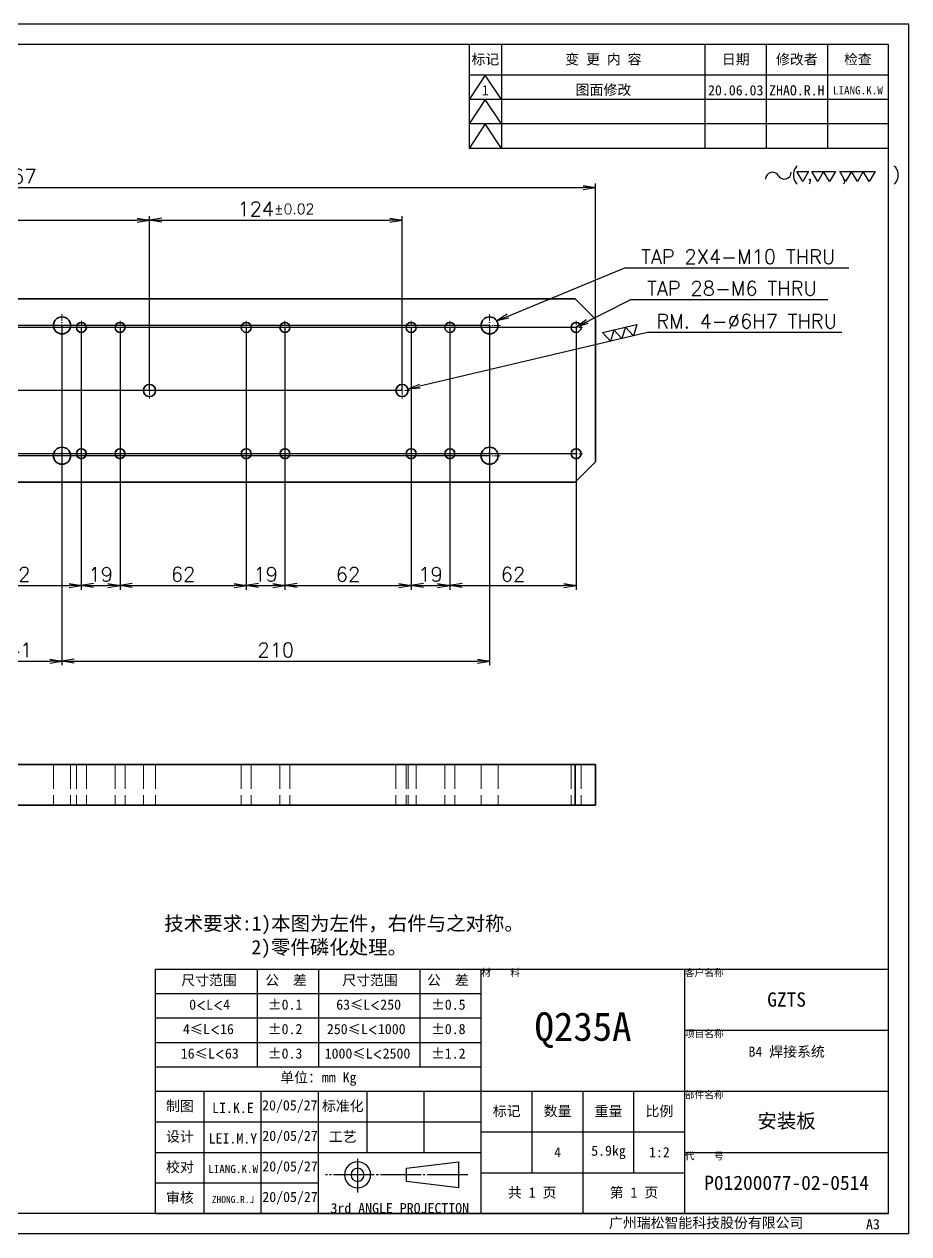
# Model space of a CAD drawing. Extents: x 0 to 18500, y -51 to 3802.
# Drawn here: x 16697 to 17132, y -5 to 589 of the extents above; entities that cross this region are included whole.
import ezdxf

# ---------------------------------------------------------------- set-up
doc = ezdxf.new("R2010")
doc.units = 0
doc.header["$MEASUREMENT"] = 0
for name, pattern in [('CENTER-HOKUTO', [23, 20, -1, 1, -1]), ('DASHDOT', [18.5, 12, -3, 0.5, -3]), ('DASHED', [15, 12, -3]), ('HIDDEN-HOKUTO', [3.8, 2.5, -1.3])]:
    doc.linetypes.add(name, pattern=pattern)
doc.layers.get('0').update_dxf_attribs({"linetype": 'CONTINUOUS'})
doc.layers.get('DEFPOINTS').update_dxf_attribs({"linetype": 'CONTINUOUS'})
for name, color, linetype in [('AM_7', 2, 'CENTER-HOKUTO'), ('AM_HID', 1, 'HIDDEN-HOKUTO'), ('AM_VIS', 7, 'CONTINUOUS'), ('TITLE_FRAME', 7, 'CONTINUOUS'), ('WORD_DIM', 253, 'CONTINUOUS')]:
    doc.layers.add(name, color=color, linetype=linetype)
doc.layers.add('SOLID LINE', color=7, linetype='CONTINUOUS', lineweight=30)
doc.styles.get("Standard").update_dxf_attribs({"font": 'romans.shx', "bigfont": 'bigfont.shx'})
doc.dimstyles.new('1-2', dxfattribs={"dimscale": 2, "dimtxt": 3.5, "dimasz": 3, "dimexe": 1, "dimexo": 0, "dimgap": 1, "dimtad": 3, "dimdsep": 46, "dimtxsty": 'Standard', "dimblk1": 'OPEN', "dimblk2": 'OPEN', "dimsah": 1, "dimcen": 0, "dimclrd": 256, "dimclre": 256, "dimclrt": 3, "dimadec": 0, "dimazin": 0, "dimtfac": 1, "dimtmove": 0, "dimatfit": 3, "dimldrblk": 'OPEN', "dimfxl": 0, "dimtolj": 1, "dimtzin": 0, "dimarcsym": 0})
doc.dimstyles.new('STANDARD1-2', dxfattribs={"dimscale": 2, "dimtxt": 3.5, "dimasz": 3, "dimexe": 1, "dimexo": 0, "dimgap": 1, "dimtad": 3, "dimdsep": 46, "dimtxsty": 'Standard', "dimblk1": 'OPEN', "dimblk2": 'OPEN', "dimsah": 1, "dimcen": 0, "dimclrd": 256, "dimclre": 256, "dimclrt": 3, "dimadec": 0, "dimazin": 0, "dimtfac": 1, "dimtmove": 0, "dimatfit": 3, "dimldrblk": 'OPEN', "dimfxl": 0, "dimtolj": 1, "dimtzin": 0, "dimarcsym": 0})

# ---------------------------------------------------------------- blocks, each defined once
blk = doc.blocks.new('shiage0')
at = {"layer": 'WORD_DIM', "color": 3, "linetype": 'Continuous'}
for centre, start, end in [((1.69, 0), 30, 180), ((4.61, 1.69), 210, 0)]:
    blk.add_arc(centre, 1.69, start, end, dxfattribs=at)
blk = doc.blocks.new('10')
at = {"layer": 'TITLE_FRAME', "color": 3, "linetype": 'Continuous'}
for points in [[(9.63, 2.65), (8.18, 5.15), (11.07, 5.15)], [(13.31, 2.65), (11.86, 5.15), (17.64, 5.15), (16.2, 2.65), (14.75, 5.15)], [(20.17, 2.65), (18.73, 5.15), (27.4, 5.15), (25.95, 2.65), (24.51, 5.15), (23.06, 2.65), (21.62, 5.15)]]:
    blk.add_lwpolyline(points, close=True, dxfattribs=at)
blk.add_blockref('shiage0', (0.52, 3.24), dxfattribs=at)
blk.add_text('( ,   ,     )', height=3, dxfattribs=at).set_placement((6.84, 2.97))
blk = doc.blocks.new('_OPEN')
at = {"color": 0}
for p, q in [((-1, 0.167), (0, 0)), ((-1, -0.167), (0, 0)), ((0, 0), (-1, 0))]:
    blk.add_line(p, q, dxfattribs=at)
blk = doc.blocks.new('*D1468')
at = {"layer": 'DEFPOINTS', "color": 0, "linetype": 'Continuous'}
for p in [(16977.64, 508.7), (16410.64, 443.96), (16977.64, 443.96)]:
    blk.add_point(p, dxfattribs=at)
at = {"layer": 'WORD_DIM', "linetype": 'Continuous', "lineweight": -2}
for p, q in [((16410.64, 443.96), (16410.64, 510.7)), ((16416.64, 508.7), (16971.64, 508.7)), ((16977.64, 443.96), (16977.64, 510.7))]:
    blk.add_line(p, q, dxfattribs=at)
at = {"layer": 'WORD_DIM', "linetype": 'Continuous', "lineweight": -2, "xscale": 6, "yscale": 6, "zscale": 6, "rotation": 180}
blk.add_blockref('_OPEN', (16410.64, 508.7), dxfattribs=at)
at = {"layer": 'WORD_DIM', "linetype": 'Continuous', "lineweight": -2, "xscale": 6, "yscale": 6, "zscale": 6}
blk.add_blockref('_OPEN', (16977.64, 508.7), dxfattribs=at)
at = {"layer": 'WORD_DIM', "color": 3, "linetype": 'Continuous', "insert": (16694.14, 514.2), "char_height": 7, "attachment_point": 5}
blk.add_mtext('\\A1;567', dxfattribs=at)
blk = doc.blocks.new('*D1473')
at = {"layer": 'DEFPOINTS', "color": 0, "linetype": 'Continuous'}
for p in [(16758.64, 492.66), (16507.64, 408.96), (16758.64, 408.96)]:
    blk.add_point(p, dxfattribs=at)
at = {"layer": 'WORD_DIM', "linetype": 'Continuous', "lineweight": -2}
for p, q in [((16507.64, 408.96), (16507.64, 494.66)), ((16758.64, 408.96), (16758.64, 494.66)), ((16513.64, 492.66), (16752.64, 492.66))]:
    blk.add_line(p, q, dxfattribs=at)
at = {"layer": 'WORD_DIM', "linetype": 'Continuous', "lineweight": -2, "xscale": 6, "yscale": 6, "zscale": 6, "rotation": 180}
blk.add_blockref('_OPEN', (16507.64, 492.66), dxfattribs=at)
at = {"layer": 'WORD_DIM', "linetype": 'Continuous', "lineweight": -2, "xscale": 6, "yscale": 6, "zscale": 6}
blk.add_blockref('_OPEN', (16758.64, 492.66), dxfattribs=at)
at = {"layer": 'WORD_DIM', "color": 3, "linetype": 'Continuous', "insert": (16633.14, 498.16), "char_height": 7, "attachment_point": 5}
blk.add_mtext('\\A1;251{\\H0.715x;%%p0.05}', dxfattribs=at)
blk = doc.blocks.new('*D1474')
at = {"layer": 'DEFPOINTS', "color": 0, "linetype": 'Continuous'}
for p in [(16882.64, 492.66), (16758.64, 408.96), (16882.64, 408.96)]:
    blk.add_point(p, dxfattribs=at)
at = {"layer": 'WORD_DIM', "linetype": 'Continuous', "lineweight": -2}
for p, q in [((16758.64, 408.96), (16758.64, 494.66)), ((16882.64, 408.96), (16882.64, 494.66)), ((16764.64, 492.66), (16876.64, 492.66))]:
    blk.add_line(p, q, dxfattribs=at)
at = {"layer": 'WORD_DIM', "linetype": 'Continuous', "lineweight": -2, "xscale": 6, "yscale": 6, "zscale": 6, "rotation": 180}
blk.add_blockref('_OPEN', (16758.64, 492.66), dxfattribs=at)
at = {"layer": 'WORD_DIM', "linetype": 'Continuous', "lineweight": -2, "xscale": 6, "yscale": 6, "zscale": 6}
blk.add_blockref('_OPEN', (16882.64, 492.66), dxfattribs=at)
at = {"layer": 'WORD_DIM', "color": 3, "linetype": 'Continuous', "insert": (16820.64, 498.16), "char_height": 7, "attachment_point": 5}
blk.add_mtext('\\A1;124{\\H0.715x;%%p0.02}', dxfattribs=at)
blk = doc.blocks.new('*D1475')
at = {"layer": 'DEFPOINTS', "color": 0, "linetype": 'Continuous'}
for p in [(16420.64, 453.96), (16369.65, 408.96), (16882.64, 408.96)]:
    blk.add_point(p, dxfattribs=at)
at = {"layer": 'WORD_DIM', "linetype": 'Continuous', "lineweight": -2}
for p, q in [((16420.64, 453.96), (16367.65, 453.96)), ((16369.65, 447.96), (16369.65, 414.96)), ((16882.64, 408.96), (16367.65, 408.96))]:
    blk.add_line(p, q, dxfattribs=at)
at = {"layer": 'WORD_DIM', "linetype": 'Continuous', "lineweight": -2, "xscale": 6, "yscale": 6, "zscale": 6}
for p, rotation in [((16369.65, 453.96), 90), ((16369.65, 408.96), 270)]:
    blk.add_blockref('_OPEN', p, dxfattribs=dict(at, rotation=rotation))
at = {"layer": 'WORD_DIM', "color": 3, "linetype": 'Continuous', "insert": (16364.15, 431.46), "char_height": 7, "attachment_point": 5, "rotation": 90}
blk.add_mtext('\\A1;45', dxfattribs=at)
blk = doc.blocks.new('*D1483')
at = {"layer": 'DEFPOINTS', "color": 0, "linetype": 'Continuous'}
for p in [(16663.14, 439.96), (16725.14, 439.96), (16725.14, 313.17)]:
    blk.add_point(p, dxfattribs=at)
at = {"layer": 'WORD_DIM', "linetype": 'Continuous', "lineweight": -2}
for p, q in [((16663.14, 439.96), (16663.14, 311.17)), ((16725.14, 439.96), (16725.14, 311.17)), ((16669.14, 313.17), (16719.14, 313.17))]:
    blk.add_line(p, q, dxfattribs=at)
at = {"layer": 'WORD_DIM', "linetype": 'Continuous', "lineweight": -2, "xscale": 6, "yscale": 6, "zscale": 6, "rotation": 180}
blk.add_blockref('_OPEN', (16663.14, 313.17), dxfattribs=at)
at = {"layer": 'WORD_DIM', "linetype": 'Continuous', "lineweight": -2, "xscale": 6, "yscale": 6, "zscale": 6}
blk.add_blockref('_OPEN', (16725.14, 313.17), dxfattribs=at)
at = {"layer": 'WORD_DIM', "color": 3, "linetype": 'Continuous', "insert": (16694.14, 318.67), "char_height": 7, "attachment_point": 5}
blk.add_mtext('\\A1;62', dxfattribs=at)
blk = doc.blocks.new('*D1484')
at = {"layer": 'DEFPOINTS', "color": 0, "linetype": 'Continuous'}
for p in [(16725.14, 439.96), (16744.14, 439.96), (16744.14, 313.17)]:
    blk.add_point(p, dxfattribs=at)
at = {"layer": 'WORD_DIM', "linetype": 'Continuous', "lineweight": -2}
for p, q in [((16725.14, 439.96), (16725.14, 311.17)), ((16744.14, 439.96), (16744.14, 311.17)), ((16731.14, 313.17), (16738.14, 313.17))]:
    blk.add_line(p, q, dxfattribs=at)
at = {"layer": 'WORD_DIM', "linetype": 'Continuous', "lineweight": -2, "xscale": 6, "yscale": 6, "zscale": 6, "rotation": 180}
blk.add_blockref('_OPEN', (16725.14, 313.17), dxfattribs=at)
at = {"layer": 'WORD_DIM', "linetype": 'Continuous', "lineweight": -2, "xscale": 6, "yscale": 6, "zscale": 6}
blk.add_blockref('_OPEN', (16744.14, 313.17), dxfattribs=at)
at = {"layer": 'WORD_DIM', "color": 3, "linetype": 'Continuous', "insert": (16734.64, 318.67), "char_height": 7, "attachment_point": 5}
blk.add_mtext('\\A1;19', dxfattribs=at)
blk = doc.blocks.new('*D1485')
at = {"layer": 'DEFPOINTS', "color": 0, "linetype": 'Continuous'}
for p in [(16744.14, 439.96), (16806.14, 439.96), (16806.14, 313.17)]:
    blk.add_point(p, dxfattribs=at)
at = {"layer": 'WORD_DIM', "linetype": 'Continuous', "lineweight": -2}
for p, q in [((16744.14, 439.96), (16744.14, 311.17)), ((16806.14, 439.96), (16806.14, 311.17)), ((16750.14, 313.17), (16800.14, 313.17))]:
    blk.add_line(p, q, dxfattribs=at)
at = {"layer": 'WORD_DIM', "linetype": 'Continuous', "lineweight": -2, "xscale": 6, "yscale": 6, "zscale": 6, "rotation": 180}
blk.add_blockref('_OPEN', (16744.14, 313.17), dxfattribs=at)
at = {"layer": 'WORD_DIM', "linetype": 'Continuous', "lineweight": -2, "xscale": 6, "yscale": 6, "zscale": 6}
blk.add_blockref('_OPEN', (16806.14, 313.17), dxfattribs=at)
at = {"layer": 'WORD_DIM', "color": 3, "linetype": 'Continuous', "insert": (16775.14, 318.67), "char_height": 7, "attachment_point": 5}
blk.add_mtext('\\A1;62', dxfattribs=at)
blk = doc.blocks.new('*D1486')
at = {"layer": 'DEFPOINTS', "color": 0, "linetype": 'Continuous'}
for p in [(16806.14, 439.96), (16825.14, 439.96), (16825.14, 313.17)]:
    blk.add_point(p, dxfattribs=at)
at = {"layer": 'WORD_DIM', "linetype": 'Continuous', "lineweight": -2}
for p, q in [((16806.14, 439.96), (16806.14, 311.17)), ((16825.14, 439.96), (16825.14, 311.17)), ((16812.14, 313.17), (16819.14, 313.17))]:
    blk.add_line(p, q, dxfattribs=at)
at = {"layer": 'WORD_DIM', "linetype": 'Continuous', "lineweight": -2, "xscale": 6, "yscale": 6, "zscale": 6, "rotation": 180}
blk.add_blockref('_OPEN', (16806.14, 313.17), dxfattribs=at)
at = {"layer": 'WORD_DIM', "linetype": 'Continuous', "lineweight": -2, "xscale": 6, "yscale": 6, "zscale": 6}
blk.add_blockref('_OPEN', (16825.14, 313.17), dxfattribs=at)
at = {"layer": 'WORD_DIM', "color": 3, "linetype": 'Continuous', "insert": (16815.64, 318.67), "char_height": 7, "attachment_point": 5}
blk.add_mtext('\\A1;19', dxfattribs=at)
blk = doc.blocks.new('*D1487')
at = {"layer": 'DEFPOINTS', "color": 0, "linetype": 'Continuous'}
for p in [(16825.14, 439.96), (16887.14, 439.96), (16887.14, 313.17)]:
    blk.add_point(p, dxfattribs=at)
at = {"layer": 'WORD_DIM', "linetype": 'Continuous', "lineweight": -2}
for p, q in [((16825.14, 439.96), (16825.14, 311.17)), ((16887.14, 439.96), (16887.14, 311.17)), ((16831.14, 313.17), (16881.14, 313.17))]:
    blk.add_line(p, q, dxfattribs=at)
at = {"layer": 'WORD_DIM', "linetype": 'Continuous', "lineweight": -2, "xscale": 6, "yscale": 6, "zscale": 6, "rotation": 180}
blk.add_blockref('_OPEN', (16825.14, 313.17), dxfattribs=at)
at = {"layer": 'WORD_DIM', "linetype": 'Continuous', "lineweight": -2, "xscale": 6, "yscale": 6, "zscale": 6}
blk.add_blockref('_OPEN', (16887.14, 313.17), dxfattribs=at)
at = {"layer": 'WORD_DIM', "color": 3, "linetype": 'Continuous', "insert": (16856.14, 318.67), "char_height": 7, "attachment_point": 5}
blk.add_mtext('\\A1;62', dxfattribs=at)
blk = doc.blocks.new('*D1488')
at = {"layer": 'DEFPOINTS', "color": 0, "linetype": 'Continuous'}
for p in [(16887.14, 439.96), (16906.14, 439.96), (16906.14, 313.17)]:
    blk.add_point(p, dxfattribs=at)
at = {"layer": 'WORD_DIM', "linetype": 'Continuous', "lineweight": -2}
for p, q in [((16887.14, 439.96), (16887.14, 311.17)), ((16906.14, 439.96), (16906.14, 311.17)), ((16893.14, 313.17), (16900.14, 313.17))]:
    blk.add_line(p, q, dxfattribs=at)
at = {"layer": 'WORD_DIM', "linetype": 'Continuous', "lineweight": -2, "xscale": 6, "yscale": 6, "zscale": 6, "rotation": 180}
blk.add_blockref('_OPEN', (16887.14, 313.17), dxfattribs=at)
at = {"layer": 'WORD_DIM', "linetype": 'Continuous', "lineweight": -2, "xscale": 6, "yscale": 6, "zscale": 6}
blk.add_blockref('_OPEN', (16906.14, 313.17), dxfattribs=at)
at = {"layer": 'WORD_DIM', "color": 3, "linetype": 'Continuous', "insert": (16896.64, 318.67), "char_height": 7, "attachment_point": 5}
blk.add_mtext('\\A1;19', dxfattribs=at)
blk = doc.blocks.new('*D1489')
at = {"layer": 'DEFPOINTS', "color": 0, "linetype": 'Continuous'}
for p in [(16906.14, 439.96), (16968.14, 439.96), (16968.14, 313.17)]:
    blk.add_point(p, dxfattribs=at)
at = {"layer": 'WORD_DIM', "linetype": 'Continuous', "lineweight": -2}
for p, q in [((16906.14, 439.96), (16906.14, 311.17)), ((16968.14, 439.96), (16968.14, 311.17)), ((16912.14, 313.17), (16962.14, 313.17))]:
    blk.add_line(p, q, dxfattribs=at)
at = {"layer": 'WORD_DIM', "linetype": 'Continuous', "lineweight": -2, "xscale": 6, "yscale": 6, "zscale": 6, "rotation": 180}
blk.add_blockref('_OPEN', (16906.14, 313.17), dxfattribs=at)
at = {"layer": 'WORD_DIM', "linetype": 'Continuous', "lineweight": -2, "xscale": 6, "yscale": 6, "zscale": 6}
blk.add_blockref('_OPEN', (16968.14, 313.17), dxfattribs=at)
at = {"layer": 'WORD_DIM', "color": 3, "linetype": 'Continuous', "insert": (16937.14, 318.67), "char_height": 7, "attachment_point": 5}
blk.add_mtext('\\A1;62', dxfattribs=at)
blk = doc.blocks.new('*D1492')
at = {"layer": 'DEFPOINTS', "color": 0, "linetype": 'Continuous'}
for p in [(16674.64, 440.96), (16715.64, 440.96), (16715.64, 276.11)]:
    blk.add_point(p, dxfattribs=at)
at = {"layer": 'WORD_DIM', "linetype": 'Continuous', "lineweight": -2}
for p, q in [((16674.64, 440.96), (16674.64, 274.11)), ((16715.64, 440.96), (16715.64, 274.11)), ((16680.64, 276.11), (16709.64, 276.11))]:
    blk.add_line(p, q, dxfattribs=at)
at = {"layer": 'WORD_DIM', "linetype": 'Continuous', "lineweight": -2, "xscale": 6, "yscale": 6, "zscale": 6, "rotation": 180}
blk.add_blockref('_OPEN', (16674.64, 276.11), dxfattribs=at)
at = {"layer": 'WORD_DIM', "linetype": 'Continuous', "lineweight": -2, "xscale": 6, "yscale": 6, "zscale": 6}
blk.add_blockref('_OPEN', (16715.64, 276.11), dxfattribs=at)
at = {"layer": 'WORD_DIM', "color": 3, "linetype": 'Continuous', "insert": (16695.14, 281.61), "char_height": 7, "attachment_point": 5}
blk.add_mtext('\\A1;41', dxfattribs=at)
blk = doc.blocks.new('*D1493')
at = {"layer": 'DEFPOINTS', "color": 0, "linetype": 'Continuous'}
for p in [(16715.64, 440.96), (16925.64, 440.96), (16925.64, 276.11)]:
    blk.add_point(p, dxfattribs=at)
at = {"layer": 'WORD_DIM', "linetype": 'Continuous', "lineweight": -2}
for p, q in [((16715.64, 440.96), (16715.64, 274.11)), ((16925.64, 440.96), (16925.64, 274.11)), ((16721.64, 276.11), (16919.64, 276.11))]:
    blk.add_line(p, q, dxfattribs=at)
at = {"layer": 'WORD_DIM', "linetype": 'Continuous', "lineweight": -2, "xscale": 6, "yscale": 6, "zscale": 6, "rotation": 180}
blk.add_blockref('_OPEN', (16715.64, 276.11), dxfattribs=at)
at = {"layer": 'WORD_DIM', "linetype": 'Continuous', "lineweight": -2, "xscale": 6, "yscale": 6, "zscale": 6}
blk.add_blockref('_OPEN', (16925.64, 276.11), dxfattribs=at)
at = {"layer": 'WORD_DIM', "color": 3, "linetype": 'Continuous', "insert": (16820.64, 281.61), "char_height": 7, "attachment_point": 5}
blk.add_mtext('\\A1;210', dxfattribs=at)
blk = doc.blocks.new('*D1494')
at = {"layer": 'DEFPOINTS', "color": 0, "linetype": 'Continuous'}
for p in [(16395.34, 439.96), (16968.14, 439.96), (16507.64, 408.96)]:
    blk.add_point(p, dxfattribs=at)
at = {"layer": 'WORD_DIM', "linetype": 'Continuous', "lineweight": -2}
for p, q in [((16968.14, 439.96), (16393.34, 439.96)), ((16395.34, 414.96), (16395.34, 433.96)), ((16507.64, 408.96), (16393.34, 408.96))]:
    blk.add_line(p, q, dxfattribs=at)
at = {"layer": 'WORD_DIM', "linetype": 'Continuous', "lineweight": -2, "xscale": 6, "yscale": 6, "zscale": 6}
for p, rotation in [((16395.34, 439.96), 90), ((16395.34, 408.96), 270)]:
    blk.add_blockref('_OPEN', p, dxfattribs=dict(at, rotation=rotation))
at = {"layer": 'WORD_DIM', "color": 3, "linetype": 'Continuous', "insert": (16389.84, 424.46), "char_height": 7, "attachment_point": 5, "rotation": 90}
blk.add_mtext('\\A1;31', dxfattribs=at)
blk = doc.blocks.new('*D1495')
at = {"layer": 'DEFPOINTS', "color": 0, "linetype": 'Continuous'}
for p in [(16381.99, 440.96), (16925.64, 440.96), (16507.64, 408.96)]:
    blk.add_point(p, dxfattribs=at)
at = {"layer": 'WORD_DIM', "linetype": 'Continuous', "lineweight": -2}
for p, q in [((16925.64, 440.96), (16379.99, 440.96)), ((16381.99, 414.96), (16381.99, 434.96)), ((16507.64, 408.96), (16379.99, 408.96))]:
    blk.add_line(p, q, dxfattribs=at)
at = {"layer": 'WORD_DIM', "linetype": 'Continuous', "lineweight": -2, "xscale": 6, "yscale": 6, "zscale": 6}
for p, rotation in [((16381.99, 440.96), 90), ((16381.99, 408.96), 270)]:
    blk.add_blockref('_OPEN', p, dxfattribs=dict(at, rotation=rotation))
at = {"layer": 'WORD_DIM', "color": 3, "linetype": 'Continuous', "insert": (16376.49, 424.96), "char_height": 7, "attachment_point": 5, "rotation": 90}
blk.add_mtext('\\A1;32', dxfattribs=at)
blk = doc.blocks.new('*D1496')
at = {"layer": 'DEFPOINTS', "color": 0, "linetype": 'Continuous'}
for p in [(16507.64, 408.96), (16381.99, 377.96), (16968.14, 377.96)]:
    blk.add_point(p, dxfattribs=at)
at = {"layer": 'WORD_DIM', "linetype": 'Continuous', "lineweight": -2}
for p, q in [((16507.64, 408.96), (16379.99, 408.96)), ((16381.99, 402.96), (16381.99, 383.96)), ((16968.14, 377.96), (16379.99, 377.96))]:
    blk.add_line(p, q, dxfattribs=at)
at = {"layer": 'WORD_DIM', "linetype": 'Continuous', "lineweight": -2, "xscale": 6, "yscale": 6, "zscale": 6}
for p, rotation in [((16381.99, 408.96), 90), ((16381.99, 377.96), 270)]:
    blk.add_blockref('_OPEN', p, dxfattribs=dict(at, rotation=rotation))
at = {"layer": 'WORD_DIM', "color": 3, "linetype": 'Continuous', "insert": (16376.49, 393.46), "char_height": 7, "attachment_point": 5, "rotation": 90}
blk.add_mtext('\\A1;31', dxfattribs=at)
blk = doc.blocks.new('*D1497')
at = {"layer": 'DEFPOINTS', "color": 0, "linetype": 'Continuous'}
for p in [(16507.64, 408.96), (16369.65, 376.96), (16925.64, 376.96)]:
    blk.add_point(p, dxfattribs=at)
at = {"layer": 'WORD_DIM', "linetype": 'Continuous', "lineweight": -2}
for p, q in [((16507.64, 408.96), (16367.65, 408.96)), ((16369.65, 402.96), (16369.65, 382.96)), ((16925.64, 376.96), (16367.65, 376.96))]:
    blk.add_line(p, q, dxfattribs=at)
at = {"layer": 'WORD_DIM', "linetype": 'Continuous', "lineweight": -2, "xscale": 6, "yscale": 6, "zscale": 6}
for p, rotation in [((16369.65, 408.96), 90), ((16369.65, 376.96), 270)]:
    blk.add_blockref('_OPEN', p, dxfattribs=dict(at, rotation=rotation))
at = {"layer": 'WORD_DIM', "color": 3, "linetype": 'Continuous', "insert": (16364.15, 392.96), "char_height": 7, "attachment_point": 5, "rotation": 90}
blk.add_mtext('\\A1;32', dxfattribs=at)
blk = doc.blocks.new('*D1590')
at = {"layer": 'DEFPOINTS', "color": 0, "linetype": 'Continuous'}
for p in [(16879.73, 408.27), (16885.56, 409.65)]:
    blk.add_point(p, dxfattribs=at)
at = {"layer": 'WORD_DIM', "linetype": 'Continuous', "lineweight": -2}
for p, q in [((17003.22, 437.51), (16891.4, 411.04)), ((17098.62, 437.51), (17003.22, 437.51))]:
    blk.add_line(p, q, dxfattribs=at)
at = {"layer": 'WORD_DIM', "linetype": 'Continuous', "lineweight": -2, "xscale": 6, "yscale": 6, "zscale": 6, "rotation": 193.322177536403}
blk.add_blockref('_OPEN', (16885.56, 409.65), dxfattribs=at)
at = {"layer": 'WORD_DIM', "color": 3, "linetype": 'Continuous', "insert": (17051.92, 443.01), "char_height": 7, "attachment_point": 5}
blk.add_mtext('\\A1;RM. 4-∅6H7 THRU', dxfattribs=at)
blk = doc.blocks.new('shiage3')
at = {"layer": 'WORD_DIM', "color": 3, "linetype": 'Continuous'}
for p, q in [((-1.44, 2.5), (7.22, 2.5)), ((0, 0), (-1.44, 2.5)), ((1.44, 2.5), (0, 0)), ((2.89, 0), (1.44, 2.5)), ((4.33, 2.5), (2.89, 0)), ((5.77, 0), (4.33, 2.5)), ((7.22, 2.5), (5.77, 0))]:
    blk.add_line(p, q, dxfattribs=at)

msp = doc.modelspace()

# ---------------------------------------------------------------- linework, layer by layer
at = {"color": 7, "lineweight": 35}
for p, q in [((16420.64465, 453.96283), (16967.64465, 453.96283)), ((16977.64465, 443.96283), (16977.64465, 373.96283)), ((16967.64465, 363.96283), (16420.64465, 363.96283)), ((16967.64465, 225.32282), (16420.64465, 225.32282)), ((16967.64465, 205.32282), (16967.64465, 225.32282)), ((16977.64465, 205.32282), (16977.64465, 225.32282)), ((16967.64465, 205.32282), (16420.64465, 205.32282))]:
    msp.add_line(p, q, dxfattribs=at)
at = {"color": 7, "lineweight": 35, "ltscale": 0.353553}
for p, q in [((16967.64465, 453.96283), (16977.64465, 443.96283)), ((16977.64465, 373.96283), (16967.64465, 363.96283))]:
    msp.add_line(p, q, dxfattribs=at)
at = {"color": 7, "lineweight": 35, "ltscale": 0.25}
for p, q in [((16977.64465, 225.32282), (16967.64465, 225.32282)), ((16967.64465, 205.32282), (16977.64465, 205.32282))]:
    msp.add_line(p, q, dxfattribs=at)
at = {"color": 7, "lineweight": 35}
for centre, radius in [((16715.64465, 440.96283), 4.188), ((16725.14465, 439.96283), 2.4585), ((16744.14465, 439.96283), 2.4585), ((16806.14465, 439.96283), 2.4585), ((16825.14465, 439.96283), 2.4585), ((16887.14465, 439.96283), 2.4585), ((16906.14465, 439.96283), 2.4585), ((16925.64465, 440.96283), 4.188), ((16968.14465, 439.96283), 2.4585), ((16758.64465, 408.96283), 3), ((16882.64465, 408.96283), 3), ((16715.64465, 376.96283), 4.188), ((16725.14465, 377.96283), 2.4585), ((16744.14465, 377.96283), 2.4585), ((16806.14465, 377.96283), 2.4585), ((16825.14465, 377.96283), 2.4585), ((16887.14465, 377.96283), 2.4585), ((16906.14465, 377.96283), 2.4585), ((16925.64465, 376.96283), 4.188), ((16968.14465, 377.96283), 2.4585)]:
    msp.add_circle(centre, radius, dxfattribs=at)
at = {"layer": 'AM_7', "color": 2, "linetype": 'DASHDOT', "lineweight": 13, "ltscale": 0.27222}
for p, q in [((16715.64465, 446.40723), (16715.64465, 435.51844)), ((16925.64465, 446.40723), (16925.64465, 435.51844)), ((16715.64465, 382.40723), (16715.64465, 371.51844)), ((16925.64465, 382.40723), (16925.64465, 371.51844))]:
    msp.add_line(p, q, dxfattribs=at)
at = {"layer": 'AM_7', "color": 2, "linetype": 'DASHDOT', "lineweight": 13, "ltscale": 0.272217}
for p, q in [((16721.08898, 440.96283), (16710.20031, 440.96283)), ((16931.08898, 440.96283), (16920.20031, 440.96283)), ((16721.08898, 376.96283), (16710.20031, 376.96283)), ((16931.08898, 376.96283), (16920.20031, 376.96283))]:
    msp.add_line(p, q, dxfattribs=at)
at = {"layer": 'AM_7', "color": 2, "linetype": 'DASHDOT', "lineweight": 13, "ltscale": 0.159802}
for p, q in [((16728.34069, 439.96283), (16721.9486, 439.96283)), ((16725.14465, 443.15888), (16725.14465, 436.76679)), ((16747.34069, 439.96283), (16740.9486, 439.96283)), ((16744.14465, 443.15888), (16744.14465, 436.76679)), ((16809.34069, 439.96283), (16802.9486, 439.96283)), ((16806.14465, 443.15888), (16806.14465, 436.76679)), ((16828.34069, 439.96283), (16821.9486, 439.96283)), ((16825.14465, 443.15888), (16825.14465, 436.76679)), ((16890.34069, 439.96283), (16883.9486, 439.96283)), ((16887.14465, 443.15888), (16887.14465, 436.76679)), ((16909.34069, 439.96283), (16902.9486, 439.96283)), ((16906.14465, 443.15888), (16906.14465, 436.76679)), ((16971.34069, 439.96283), (16964.9486, 439.96283)), ((16968.14465, 443.15888), (16968.14465, 436.76679)), ((16725.14465, 381.15888), (16725.14465, 374.76679)), ((16744.14465, 381.15888), (16744.14465, 374.76679)), ((16806.14465, 381.15888), (16806.14465, 374.76679)), ((16825.14465, 381.15888), (16825.14465, 374.76679)), ((16887.14465, 381.15888), (16887.14465, 374.76679)), ((16906.14465, 381.15888), (16906.14465, 374.76679)), ((16968.14465, 381.15888), (16968.14465, 374.76679)), ((16728.34069, 377.96283), (16721.9486, 377.96283)), ((16747.34069, 377.96283), (16740.9486, 377.96283)), ((16809.34069, 377.96283), (16802.9486, 377.96283)), ((16828.34069, 377.96283), (16821.9486, 377.96283)), ((16890.34069, 377.96283), (16883.9486, 377.96283)), ((16909.34069, 377.96283), (16902.9486, 377.96283)), ((16971.34069, 377.96283), (16964.9486, 377.96283))]:
    msp.add_line(p, q, dxfattribs=at)
at = {"layer": 'AM_7', "color": 2, "linetype": 'DASHDOT', "lineweight": 13, "ltscale": 0.195001}
for p, q in [((16758.64465, 412.86286), (16758.64465, 405.06281)), ((16882.64465, 412.86286), (16882.64465, 405.06281))]:
    msp.add_line(p, q, dxfattribs=at)
at = {"layer": 'AM_7', "color": 2, "linetype": 'DASHDOT', "lineweight": 13, "ltscale": 0.194995}
for p, q in [((16762.54455, 408.96283), (16754.74475, 408.96283)), ((16886.54455, 408.96283), (16878.74475, 408.96283))]:
    msp.add_line(p, q, dxfattribs=at)
at = {"layer": 'AM_HID', "color": 1, "linetype": 'DASHED', "lineweight": 13}
for p, q in [((16711.45666, 225.32282), (16711.45666, 205.32282)), ((16711.45666, 225.32282), (16711.45666, 205.32282)), ((16719.83264, 225.32282), (16719.83264, 205.32282)), ((16719.83264, 225.32282), (16719.83264, 205.32282)), ((16722.68615, 225.32282), (16722.68615, 205.32282)), ((16722.68615, 225.32282), (16722.68615, 205.32282)), ((16727.60314, 225.32282), (16727.60314, 205.32282)), ((16727.60314, 225.32282), (16727.60314, 205.32282)), ((16741.68615, 225.32282), (16741.68615, 205.32282)), ((16741.68615, 225.32282), (16741.68615, 205.32282)), ((16746.60314, 225.32282), (16746.60314, 205.32282)), ((16746.60314, 225.32282), (16746.60314, 205.32282)), ((16755.64465, 225.32282), (16755.64465, 205.32282)), ((16761.64465, 225.32282), (16761.64465, 205.32282)), ((16803.68615, 225.32282), (16803.68615, 205.32282)), ((16803.68615, 225.32282), (16803.68615, 205.32282)), ((16808.60314, 225.32282), (16808.60314, 205.32282)), ((16808.60314, 225.32282), (16808.60314, 205.32282)), ((16822.68615, 225.32282), (16822.68615, 205.32282)), ((16822.68615, 225.32282), (16822.68615, 205.32282)), ((16827.60314, 225.32282), (16827.60314, 205.32282)), ((16827.60314, 225.32282), (16827.60314, 205.32282)), ((16879.64465, 225.32282), (16879.64465, 205.32282)), ((16884.68615, 225.32282), (16884.68615, 205.32282)), ((16884.68615, 225.32282), (16884.68615, 205.32282)), ((16885.64465, 225.32282), (16885.64465, 205.32282)), ((16889.60314, 225.32282), (16889.60314, 205.32282)), ((16889.60314, 225.32282), (16889.60314, 205.32282)), ((16903.68615, 225.32282), (16903.68615, 205.32282)), ((16903.68615, 225.32282), (16903.68615, 205.32282)), ((16908.60314, 225.32282), (16908.60314, 205.32282)), ((16908.60314, 225.32282), (16908.60314, 205.32282)), ((16921.45666, 225.32282), (16921.45666, 205.32282)), ((16921.45666, 225.32282), (16921.45666, 205.32282)), ((16929.83264, 225.32282), (16929.83264, 205.32282)), ((16929.83264, 225.32282), (16929.83264, 205.32282)), ((16965.68615, 225.32282), (16965.68615, 205.32282)), ((16965.68615, 225.32282), (16965.68615, 205.32282)), ((16967.64465, 205.32282), (16967.64465, 225.32282)), ((16970.60314, 225.32282), (16970.60314, 205.32282)), ((16970.60314, 225.32282), (16970.60314, 205.32282))]:
    msp.add_line(p, q, dxfattribs=at)
at = {"layer": 'AM_VIS', "linetype": 'Continuous'}
for p, q in [((17121.54314, 578.86842), (16341.54314, 578.86842)), ((17121.54314, 4.86842), (17121.54314, 578.86842)), ((17121.54314, 4.86842), (16341.54314, 4.86842))]:
    msp.add_line(p, q, dxfattribs=at)
at = {"layer": 'TITLE_FRAME', "linetype": 'Continuous'}
for p, q in [((16915.54314, 578.86842), (16915.54314, 527.86842)), ((16931.54314, 578.86842), (16931.54314, 527.86842)), ((17031.54314, 527.86842), (17031.54314, 578.86842)), ((17061.54314, 578.86842), (17061.54314, 527.86842)), ((17091.54314, 578.86842), (17091.54314, 527.86842)), ((17121.54314, 527.86842), (17121.54314, 578.86842)), ((17121.54314, 563.86842), (16915.54314, 563.86842)), ((16923.54314, 563.86842), (16915.54314, 551.86842)), ((16931.54314, 551.86842), (16923.54314, 563.86842)), ((17121.54314, 551.86842), (16915.54314, 551.86842)), ((16923.54314, 551.86842), (16915.54314, 539.86842)), ((16931.54314, 539.86842), (16923.54314, 551.86842)), ((17121.54314, 539.86842), (16915.54314, 539.86842)), ((16923.54314, 539.86842), (16915.54314, 527.86842)), ((16931.54314, 527.86842), (16923.54314, 539.86842)), ((17121.54314, 527.86842), (16915.54314, 527.86842)), ((16761.54314, 124.86842), (17121.54314, 124.86842)), ((16761.54314, 4.86842), (16761.54314, 124.86842)), ((16811.54314, 124.86842), (16811.54314, 76.86842)), ((16841.54314, 124.86842), (16841.54314, 76.86842)), ((16891.54314, 76.86842), (16891.54314, 124.86842)), ((16921.54314, 4.86842), (16921.54314, 124.86842)), ((17021.54314, 4.86842), (17021.54314, 124.86842)), ((17121.54314, 4.86842), (17121.54314, 124.86842)), ((16761.54314, 112.86842), (16921.54314, 112.86842)), ((16761.54314, 100.86842), (16921.54314, 100.86842)), ((17021.54314, 94.86842), (17121.54314, 94.86842)), ((16761.54314, 88.86842), (16921.54314, 88.86842)), ((16761.54314, 76.86842), (16921.54314, 76.86842)), ((16761.54314, 64.86842), (17121.54314, 64.86842)), ((16785.54314, 4.86842), (16785.54314, 64.86842)), ((16813.54314, 4.86842), (16813.54314, 64.86842)), ((16841.54314, 4.86842), (16841.54314, 64.86842)), ((16865.54314, 34.86842), (16865.54314, 64.86842)), ((16893.54314, 34.86842), (16893.54314, 64.86842)), ((16946.54314, 24.86842), (16946.54314, 64.86842)), ((16971.54314, 4.86842), (16971.54314, 64.86842)), ((16996.54314, 24.86842), (16996.54314, 64.86842)), ((16761.54314, 49.86842), (16921.54314, 49.86842)), ((16921.54314, 44.86842), (17021.54314, 44.86842)), ((16761.54314, 34.86842), (16921.54314, 34.86842)), ((17021.54314, 34.86842), (17121.54314, 34.86842)), ((16921.54314, 24.86842), (17021.54314, 24.86842)), ((16761.54314, 19.86842), (16841.54314, 19.86842)), ((16761.54314, 4.86842), (17121.54314, 4.86842)), ((16761.54314, 4.86842), (17121.54314, 4.86842))]:
    msp.add_line(p, q, dxfattribs=at)
at = {"layer": 'TITLE_FRAME', "color": 2, "linetype": 'CENTER-HOKUTO'}
for p, q in [((16860.81211, 31.70526), (16860.81211, 15.16766)), ((16915.02331, 23.83326), (16845.00731, 23.83326))]:
    msp.add_line(p, q, dxfattribs=at)
at = {"layer": 'TITLE_FRAME', "color": 3, "linetype": 'Continuous'}
for p, q in [((16884.81211, 27.03326), (16910.41211, 30.23326)), ((16910.41211, 30.23326), (16910.41211, 17.43326)), ((16884.81211, 20.63326), (16884.81211, 27.03326)), ((16910.41211, 17.43326), (16884.81211, 20.63326))]:
    msp.add_line(p, q, dxfattribs=at)
for radius in [6.4, 3.2]:
    msp.add_arc((16860.81211, 23.83326), radius, 0, 359.98938268, dxfattribs=at)
at = {"layer": 'WORD_DIM', "linetype": 'Continuous'}
for p, q in [((17131.54314, 588.86842), (16291.54314, 588.86842)), ((17131.54314, -5.13158), (17131.54314, 588.86842)), ((17131.54314, -5.13158), (16291.54314, -5.13158))]:
    msp.add_line(p, q, dxfattribs=at)

# ---------------------------------------------------------------- block references
at = {"layer": 'WORD_DIM', "ltscale": 5, "xscale": 2, "yscale": 2, "zscale": 2}
msp.add_blockref('10', (17060.17819, 506.3043), dxfattribs=at)
at = {"layer": 'WORD_DIM', "color": 3, "linetype": 'Continuous', "xscale": 2, "yscale": 2, "zscale": 2, "rotation": 13.32217753639729}
msp.add_blockref('shiage3', (16985.05427, 433.2133), dxfattribs=at)

# ---------------------------------------------------------------- texts
at = {"layer": 'SOLID LINE', "ltscale": 0.5}
for s, insert, char_height, width, attachment_point in [('\\pt30;{\\fSimHei|b0|i0|c134|p2;\\C3;标记}', (16923.54314, 571.36842), 5, 16, 5), ('\\pt30;{\\fSimHei|b0|i0|c134|p2;\\C3;变 更 内 容}', (16981.54314, 571.36842), 5, 100, 5), ('\\pt30;{\\fSimHei|b0|i0|c134|p2;\\C3;日期}', (17046.54314, 571.36842), 5, 30, 5), ('\\pt30;{\\fSimHei|b0|i0|c134|p2;\\C3;修改者}', (17076.54314, 571.36842), 5, 30, 5), ('\\pt30;{\\fSimHei|b0|i0|c134|p2;\\C3;检查}', (17106.54314, 571.36842), 5, 30, 5), ('\\pt30;{\\fSimHei|b0|i0|c134|p2;\\C3;1}', (16923.54314, 556.36842), 5, 16, 5), ('\\pt30;{\\fSimHei|b0|i0|c134|p2;\\C3;图面修改}', (16981.54314, 556.36842), 5, 100, 5), ('\\pt30;{\\fSimHei|b0|i0|c134|p2;\\C3;20.06.03}', (17046.54314, 556.36842), 5, 30, 5), ('\\pt30;{\\fSimHei|b0|i0|c134|p2;\\C3;ZHAO.R.H}', (17076.54314, 556.36842), 5, 30, 5), ('\\pt24;{\\fSimHei|b0|i0|c134|p2;\\C3;LIANG.K.W}', (17106.54314, 556.36842), 4, 30, 5), ('\\pt42;{\\fSimHei|b0|i0|c134|p2;\\C3;技术要求:1)本图为左件，右件与之对称。\\P\\pt84;         2)零件磷化处理。}', (16765.87999, 150.79842), 7, 220.4820779, 1), ('{\\fSimHei|b0|i0|c134|p2;\\C3;材    料}', (16921.54314, 124.86842), 3.5, 100, 1), ('\\pt21;{\\fSimHei|b0|i0|c134|p2;\\C3;客户名称}', (17021.54314, 124.86842), 3.5, 100, 1), ('\\pt30;{\\fSimHei|b0|i0|c134|p2;\\C3;尺寸范围}', (16774.18306, 121.92629), 5, 90.6030377, 1), ('\\pt30;{\\fSimHei|b0|i0|c134|p2;\\C3;公  差}', (16815.49055, 121.92629), 5, 90.6030377, 1), ('\\pt30;{\\fSimHei|b0|i0|c134|p2;\\C3;尺寸范围}', (16853.27797, 121.92629), 5, 90.6030377, 1), ('\\pt30;{\\fSimHei|b0|i0|c134|p2;\\C3;公  差}', (16894.95526, 121.92629), 5, 90.6030377, 1), ('{\\fSimHei|b0|i0|c134|p2;\\C3;GZTS}', (17071.54314, 109.86842), 7, 100, 5), ('\\pt30;{\\fSimHei|b0|i0|c134|p2;\\C3;0\\Fromans,bigfont|c134;\\H0.9583x;<\\fSimHei|b0|i0|c134|p2;\\H1.044x;L\\Fromans,bigfont|c134;\\H0.9583x;<\\fSimHei|b0|i0|c134|p2;\\H1.044x;4}', (16778.1042, 109.92629), 5, 90.6030377, 1), ('\\pt30;{\\fSimHei|b0|i0|c134|p2;\\C3;%%P0.1}', (16816.70782, 109.92629), 5, 90.6030377, 1), ('\\pt30;{\\fSimHei|b0|i0|c134|p2;\\C3;63\\H0.9583x;≤\\H1.044x;L\\Fromans,bigfont|c134;\\H0.9579x;<\\fSimHei|b0|i0|c134|p2;\\H1.044x;250}', (16850.3105, 109.92629), 5, 90.6030377, 1), ('\\pt30;{\\fSimHei|b0|i0|c134|p2;\\C3;%%P0.5}', (16896.84847, 109.92629), 5, 90.6030377, 1), ('\\pt84;{\\fSimHei|b0|i0|c134|p2;\\C3;Q235A}', (16971.54314, 94.86842), 14, 100, 5), ('\\pt30;{\\fSimHei|b0|i0|c134|p2;\\C3;4\\H0.9583x;≤\\H1.043x;L\\Fromans,bigfont|c134;\\H0.9588x;<\\fSimHei|b0|i0|c134|p2;\\H1.043x;16}', (16775.03617, 97.92629), 5, 90.6030377, 1), ('\\pt30;{\\fSimHei|b0|i0|c134|p2;\\C3;%%P0.2}', (16816.70782, 97.92629), 5, 90.6030377, 1), ('\\pt30;{\\fSimHei|b0|i0|c134|p2;\\C3;250\\H0.9583x;≤\\H1.044x;L\\Fromans,bigfont|c134;\\H0.9579x;<\\fSimHei|b0|i0|c134|p2;\\H1.044x;1000}', (16845.74522, 97.92629), 5, 90.6030377, 1), ('\\pt30;{\\fSimHei|b0|i0|c134|p2;\\C3;%%P0.8}', (16896.84847, 97.92629), 5, 90.6030377, 1), ('\\pt21;{\\fSimHei|b0|i0|c134|p2;\\C3;项目名称}', (17021.54314, 94.86842), 3.5, 100, 1), ('\\pt30;{\\fSimHei|b0|i0|c134|p2;\\C3;16\\H0.9583x;≤\\H1.044x;L\\Fromans,bigfont|c134;\\H0.9579x;<\\fSimHei|b0|i0|c134|p2;\\H1.044x;63}', (16774.00607, 85.92629), 5, 90.6030377, 1), ('\\pt30;{\\fSimHei|b0|i0|c134|p2;\\C3;%%P0.3}', (16816.70782, 85.92629), 5, 90.6030377, 1), ('\\pt30;{\\fSimHei|b0|i0|c134|p2;\\C3;%%P1.2}', (16896.84847, 85.92629), 5, 90.6030377, 1), ('{\\fSimHei|b0|i0|c134|p2;\\C3;B4 焊接系统\\P }', (17071.54314, 79.86842), 5, 100, 5), ('\\pt30;{\\fSimHei|b0|i0|c134|p2;\\C3;单位：mm Kg}', (16841.54314, 70.86842), 5, 160, 5), ('\\pt21;{\\fSimHei|b0|i0|c134|p2;\\C3;部件名称}', (17021.54314, 64.86842), 3.5, 100, 1), ('\\pt30;{\\fSimHei|b0|i0|c134|p2;\\C3;制图}', (16773.54314, 57.36842), 5, 24, 5), ('\\pt30;{\\fSimHei|b0|i0|c134|p2;\\C3;20/05/27}', (16827.54314, 57.36842), 5, 28, 5), ('\\pt30;{\\fSimHei|b0|i0|c134|p2;\\C3;标准化}', (16853.54314, 57.36842), 5, 24, 5), ('{\\fSimHei|b0|i0|c134|p2;\\C3;LI.K.E}', (16799.59551, 56.66158), 5, 28, 5), ('\\pt30;{\\fSimHei|b0|i0|c134|p2;\\C3;标记}', (16934.04314, 54.86842), 5, 25, 5), ('\\pt30;{\\fSimHei|b0|i0|c134|p2;\\C3;数量}', (16959.04314, 54.86842), 5, 25, 5), ('\\pt30;{\\fSimHei|b0|i0|c134|p2;\\C3;重量}', (16984.04314, 54.86842), 5, 25, 5), ('\\pt30;{\\fSimHei|b0|i0|c134|p2;\\C3;比例}', (17009.04314, 54.86842), 5, 25, 5), ('{\\fSimHei|b0|i0|c134|p2;\\C3;安装板}', (17071.54314, 49.86842), 7, 100, 5), ('\\pt30;{\\fSimHei|b0|i0|c134|p2;\\C3;设计}', (16773.54314, 42.36842), 5, 24, 5), ('{\\fSimHei|b0|i0|c134|p2;\\C3;LEI.M.Y}', (16799.59551, 41.66158), 5, 28, 5), ('\\pt30;{\\fSimHei|b0|i0|c134|p2;\\C3;20/05/27}', (16827.64441, 42.36842), 5, 27.7974572, 5), ('\\pt30;{\\fSimHei|b0|i0|c134|p2;\\C3;工艺}', (16853.54314, 42.36842), 5, 24, 5), ('{\\fSimHei|b0|i0|c134|p2;\\C3;4}', (16959.04314, 34.86842), 5, 25, 5), ('\\pt30;{\\fSimHei|b0|i0|c134|p2;\\C3;5.9kg}', (16984.04314, 34.86842), 5, 25, 5), ('\\pt30;{\\fSimHei|b0|i0|c134|p2;\\C3;1:2}', (17009.04314, 34.86842), 5, 25, 5), ('\\pt30;{\\fSimHei|b0|i0|c134|p2;\\C3;校对}', (16773.54314, 27.36842), 5, 24, 5), ('\\pt30;{\\fSimHei|b0|i0|c134|p2;\\C3;20/05/27}', (16827.64441, 27.36842), 5, 27.7974572, 5), ('\\pt21;{\\fSimHei|b0|i0|c134|p2;\\C3;代    号}', (17021.54314, 34.86842), 3.5, 100, 1), ('{\\fSimHei|b0|i0|c134|p2;\\C3;LIANG.K.W}', (16799.6874, 26.68403), 4, 22.4, 5), ('\\pt30;{\\fSimHei|b0|i0|c134|p2;\\C3;共 1 页}', (16946.54314, 14.86842), 5, 50, 5), ('\\pt30;{\\fSimHei|b0|i0|c134|p2;\\C3;第 1 页}', (16996.54314, 14.86842), 5, 50, 5), ('{\\fSimHei|b0|i0|c134|p2;\\C3;P01200077-02-0514}', (17071.54314, 19.86842), 7, 100, 5), ('\\pt30;{\\fSimHei|b0|i0|c134|p2;\\C3;审核}', (16773.54314, 12.36842), 5, 24, 5), ('{\\fSimHei|b0|i0|c134|p2;\\C3;ZHONG.R.J}', (16799.64125, 11.68472), 3.4, 19.04, 5), ('\\pt30;{\\fSimHei|b0|i0|c134|p2;\\C3;20/05/27}', (16827.64441, 12.36842), 5, 27.7974572, 5), ('{\\fSimHei|b0|i0|c134|p2;\\C3;3rd ANGLE PROJECTION}', (16881.54314, 4.86842), 5, 80, 8), ('\\pt30;{\\fSimHei|b0|i0|c134|p2;\\C3;广州瑞松智能科技股份有限公司}', (16984.28037, 2.79746), 5, 157.1236163, 1), ('\\pt30;{\\fSimHei|b0|i0|c134|p2;\\C3;A3}', (17110.52088, 2.07361), 5, 157.1236163, 1)]:
    msp.add_mtext(s, dxfattribs=dict(at, insert=insert, char_height=char_height, width=width, attachment_point=attachment_point))
at = {"layer": 'SOLID LINE', "ltscale": 0.5, "insert": (16844.64783, 85.92629), "char_height": 5, "width": 90.6030377, "attachment_point": 1, "line_spacing_factor": 0.72}
msp.add_mtext('\\pt30;{\\fSimHei|b0|i0|c134|p2;\\C3;1000\\H0.9583x;≤\\H1.044x;L\\Fromans,bigfont|c134;\\H0.9579x;<\\fSimHei|b0|i0|c134|p2;\\H1.044x;2500}', dxfattribs=at)
at = {"layer": 'WORD_DIM', "color": 3, "linetype": 'Continuous', "char_height": 7, "attachment_point": 7}
for s, insert in [('TAP 2X4-M10 THRU', (17000.06117, 471.18685)), ('TAP 28-M6 THRU', (17003.00569, 455.62642))]:
    msp.add_mtext(s, dxfattribs=dict(at, insert=insert))

# ---------------------------------------------------------------- dimensions: what is measured, and where the dimension line sits
at = {"layer": 'WORD_DIM', "linetype": 'Continuous'}
for base, p1, p2, picture, middle in [((16977.64465, 508.69899), (16410.64465, 443.96283), (16977.64465, 443.96283), '*D1468', (16694.14465, 514.19899)), ((16715.64465, 276.11276), (16674.64465, 440.96283), (16715.64465, 440.96283), '*D1492', (16695.14465, 281.61276)), ((16925.64465, 276.11276), (16715.64465, 440.96283), (16925.64465, 440.96283), '*D1493', (16820.64465, 281.61276))]:
    dim = msp.add_linear_dim(base=base, p1=p1, p2=p2, dimstyle='STANDARD1-2', dxfattribs=at)
    dim.commit()
    dim.dimension.update_dxf_attribs({"geometry": picture, "text_midpoint": middle})
for base, p1, p2, text, picture, middle in [((16758.64465, 492.66371), (16507.64465, 408.96283), (16758.64465, 408.96283), '<>{\\H0.715x;%%p0.05}', '*D1473', (16633.14465, 498.16371)), ((16882.64465, 492.66371), (16758.64465, 408.96283), (16882.64465, 408.96283), '<>{\\H0.715x;%%p0.02}', '*D1474', (16820.64465, 498.16371))]:
    dim = msp.add_linear_dim(base=base, p1=p1, p2=p2, text=text, dimstyle='STANDARD1-2', dxfattribs=at)
    dim.commit()
    dim.dimension.update_dxf_attribs({"geometry": picture, "text_midpoint": middle})
dim = msp.add_diameter_dim_2p(p1=(16879.72538, 408.27155), p2=(16885.56392, 409.65411), text='RM. 4-<>H7 THRU', dimstyle='1-2', override={"dimtoh": 1, "dimtofl": 0}, dxfattribs=at)
dim.commit()
dim.dimension.update_dxf_attribs({"geometry": '*D1590', "text_midpoint": (17003.21703, 437.51422), "dimtype": 163})
for base, p1, p2, angle, picture, middle in [((16369.64888, 408.96283), (16420.64465, 453.96283), (16882.64465, 408.96283), 90, '*D1475', (16364.14888, 431.46283)), ((16381.99143, 440.96283), (16507.64465, 408.96283), (16925.64465, 440.96283), 90, '*D1495', (16376.49143, 424.96283)), ((16395.33708, 439.96283), (16507.64465, 408.96283), (16968.14465, 439.96283), 90, '*D1494', (16389.83708, 424.46283)), ((16369.64888, 376.96283), (16507.64465, 408.96283), (16925.64465, 376.96283), 270, '*D1497', (16364.14888, 392.96283)), ((16381.99143, 377.96283), (16507.64465, 408.96283), (16968.14465, 377.96283), 270, '*D1496', (16376.49143, 393.46283))]:
    dim = msp.add_linear_dim(base=base, p1=p1, p2=p2, angle=angle, dimstyle='STANDARD1-2', dxfattribs=at)
    dim.commit()
    dim.dimension.update_dxf_attribs({"geometry": picture, "text_midpoint": middle})
for base, p1, p2, picture, middle in [((16725.14465, 313.16637), (16663.14465, 439.96283), (16725.14465, 439.96283), '*D1483', (16694.14465, 318.66637)), ((16744.14465, 313.16637), (16725.14465, 439.96283), (16744.14465, 439.96283), '*D1484', (16734.64465, 318.66637)), ((16806.14465, 313.16637), (16744.14465, 439.96283), (16806.14465, 439.96283), '*D1485', (16775.14465, 318.66637)), ((16825.14465, 313.16637), (16806.14465, 439.96283), (16825.14465, 439.96283), '*D1486', (16815.64465, 318.66637)), ((16887.14465, 313.16637), (16825.14465, 439.96283), (16887.14465, 439.96283), '*D1487', (16856.14465, 318.66637)), ((16906.14465, 313.16637), (16887.14465, 439.96283), (16906.14465, 439.96283), '*D1488', (16896.64465, 318.66637)), ((16968.14465, 313.16637), (16906.14465, 439.96283), (16968.14465, 439.96283), '*D1489', (16937.14465, 318.66637))]:
    dim = msp.add_linear_dim(base=base, p1=p1, p2=p2, dimstyle='STANDARD1-2', override={"dimtmove": 1}, dxfattribs=at)
    dim.commit()
    dim.dimension.update_dxf_attribs({"geometry": picture, "text_midpoint": middle})

# ---------------------------------------------------------------- leaders
at = {"layer": 'WORD_DIM', "linetype": 'Continuous', "annotation_type": 0, "has_hookline": 1, "hookline_direction": 0}
for points, text_width in [([(16929.19612, 443.18238), (16992.06117, 469.18685), (16998.06117, 469.18685)], 102.06667), ([(16968.14031, 440.10692), (16995.00569, 453.62642), (17001.00569, 453.62642)], 88.73333)]:
    msp.add_leader(points, dimstyle='STANDARD1-2', override={"dimtoh": 1, "dimtofl": 0}, dxfattribs=dict(at, text_width=text_width))

doc.saveas('drawing.dxf')
